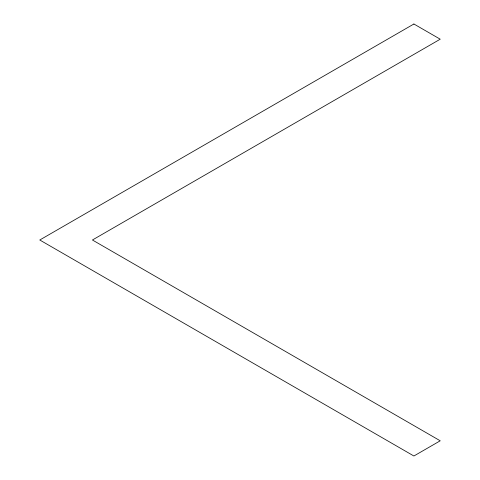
<?xml version="1.0" encoding="UTF-8"?>
<svg xmlns="http://www.w3.org/2000/svg" width="480" height="480" viewBox="0 0 480 480"><rect width="100%" height="100%" fill="white"/><g stroke="black" fill="none" stroke-linecap="round" stroke-linejoin="round"><path stroke-width="0.72" d="M413.898 24L39.774 240L413.898 456L440.226 440.796L92.43 240L440.226 39.198L413.898 24"/></g></svg>
